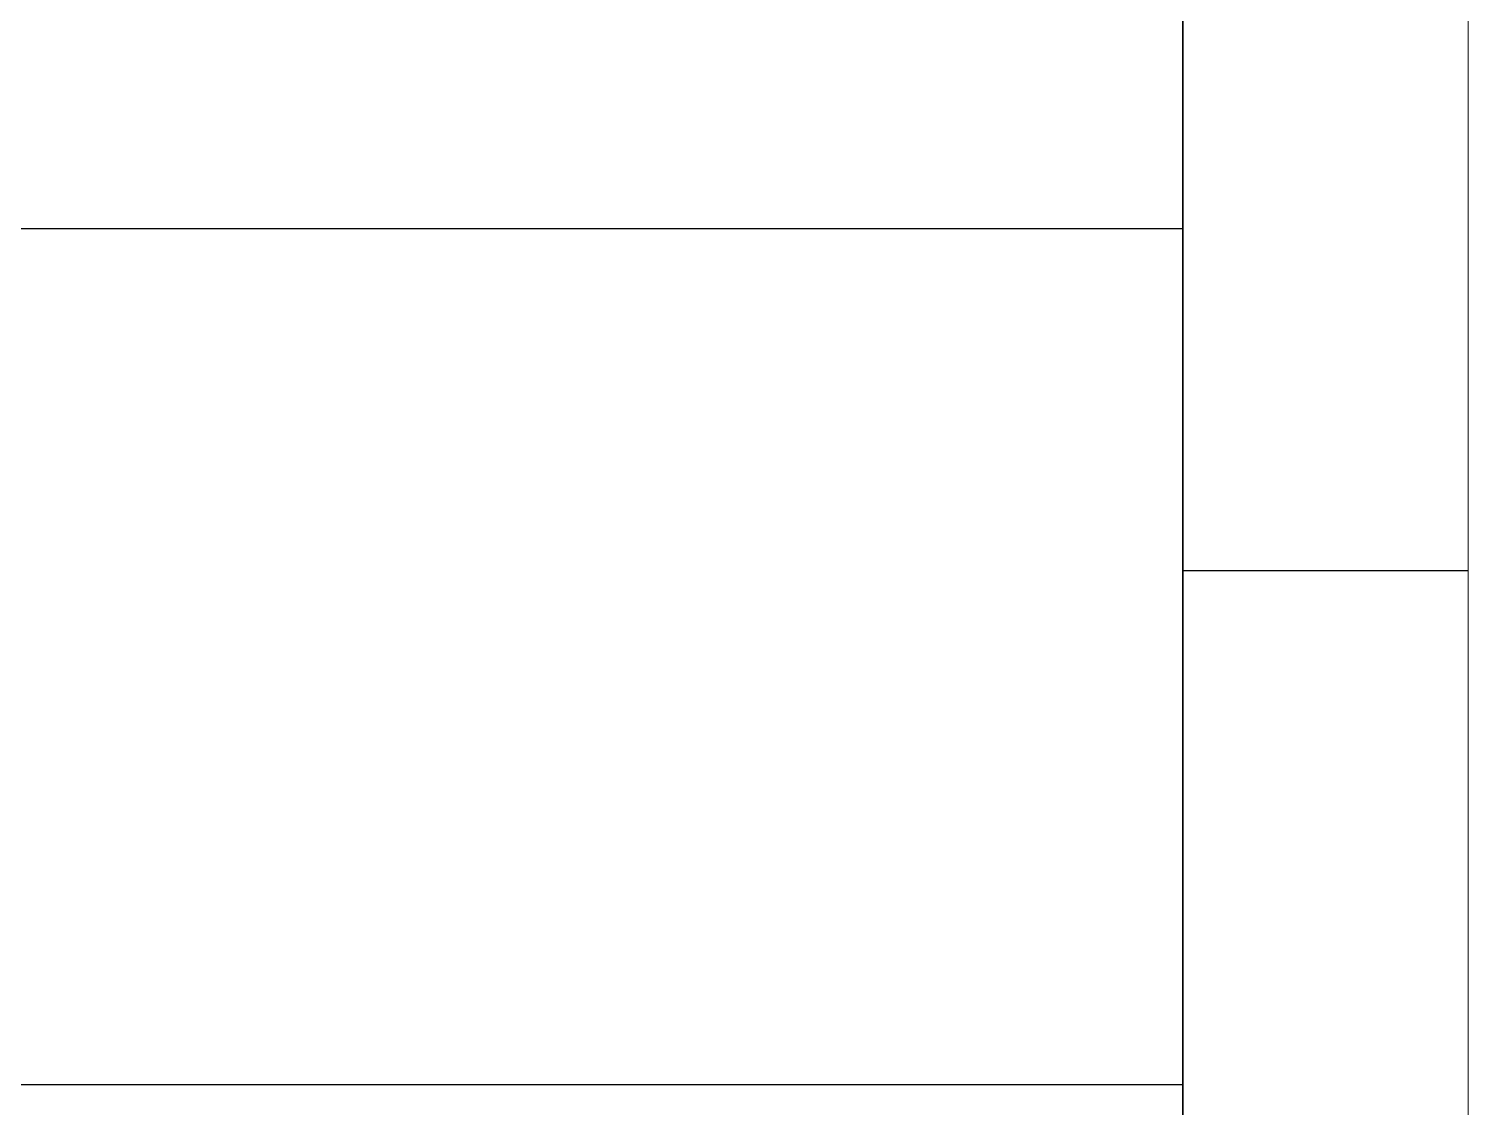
# Model space of a CAD drawing. Header units: inches. Extents: x 9 to 553326, y 5 to 186380.
# Drawn here: x 250269 to 261369, y 28245 to 36560 of the extents above; entities that cross this region are included whole.
import ezdxf

# ---------------------------------------------------------------- set-up
doc = ezdxf.new("R2010")
doc.units = ezdxf.units.IN
doc.header["$MEASUREMENT"] = 0
doc.layers.add('TEG BORDER', color=7, linetype='Continuous')

# ---------------------------------------------------------------- blocks, each defined once
blk = doc.blocks.new('TEG BORDER A2')
for p, q in [((589, 5), (589, 116)), ((594, 70), (589, 70))]:
    blk.add_line(p, q)
at = {"color": 5, "lineweight": 15}
blk.add_lwpolyline([(0, 420), (594, 420), (594, 0), (0, 0)], close=True, dxfattribs=at)
blk.add_lwpolyline([(5, 415), (589, 415), (589, 5), (5, 5)], close=True)
at = {"layer": 'TEG BORDER'}
blk.add_line((489, 76), (589, 76), dxfattribs=at)
at = {"layer": 'TEG BORDER', "color": 0}
blk.add_line((489, 61), (589, 61), dxfattribs=at)

msp = doc.modelspace()

# ---------------------------------------------------------------- block references
at = {"lineweight": -3, "xscale": 439.9999998515, "yscale": 439.9999998515, "zscale": 439.9999998515}
msp.add_blockref('TEG BORDER A2', (9, 1580), dxfattribs=at)

doc.saveas('drawing.dxf')
